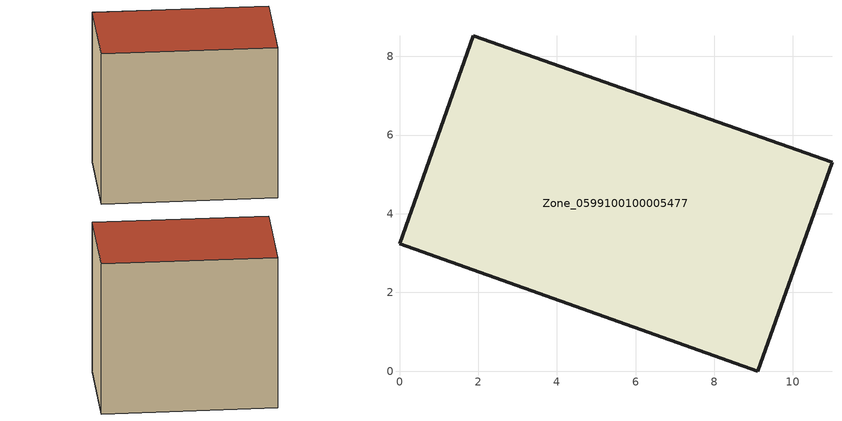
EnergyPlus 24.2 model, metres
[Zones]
Zone_0599100100005477
 floor ground (C_G): 1.88,8.52 10.99,5.31 9.11,0 0,3.23 z0.53
 wall outside (C_F): 10.99,5.31 1.88,8.52 0,3.23 9.11,0 10.99,5.31 z0.53:9.49
 roof outside (C_R): 0,3.23 9.11,0 10.99,5.31 1.88,8.52 z9.49
[BUILDING]
Pand.0599100100005477: North Axis=0; Terrain=City; Loads Convergence Tolerance Value=0.04; Temperature Convergence Tolerance Value=0.4; Solar Distribution=FullExterior; Maximum Number of Warmup Days=25; Minimum Number of Warmup Days=1
[Site:Location]
Rotterdam.The.Hague.AP_ZH_NLD Design_Conditions: Latitude=51.96; Longitude=4.45; Time Zone=1; Elevation=-4.5
[SITE:GROUNDTEMPERATURE:BUILDINGSURFACE]
18, 18, 18, 18, 18, 18, 18, 18, 18, 18, 18, 18
[MATERIAL] Thermal Absorptance=0.9; Solar Absorptance=0.7; Visible Absorptance=0.7
Name | Roughness | Thickness | Conductivity | Density | Specific Heat
G.TI.2006-2014 | MediumSmooth | 0.15 | 0.06 | 540 | 1210
F.TI.2006-2014 | Rough | 0.3 | 0.12 | 1920 | 840
R.TI.2006-2014 | MediumRough | 0.2 | 0.08 | 1500 | 1000
[CONSTRUCTION]
C_G: G.TI.2006-2014
C_F: F.TI.2006-2014
C_R: R.TI.2006-2014
[ZONE]
Zone_0599100100005477: Type=1; Multiplier=1; Ceiling Height=Autocalculate; Volume=Autocalculate; Floor Area=autocalculate; Part of Total Floor Area=Yes
[ZONEINFILTRATION:DESIGNFLOWRATE]
Infil_Zone_0599100100005477: Zone or ZoneList or Space or SpaceList=Zone_0599100100005477; Schedule=AlwaysOn; Design Flow Rate Calculation Method=Flow/Area; Flow Rate per Floor Area=0.0015; Constant Term Coefficient=1; Temperature Term Coefficient=0; Velocity Term Coefficient=0; Velocity Squared Term Coefficient=0
[HVACTEMPLATE:ZONE:IDEALLOADSAIRSYSTEM]
Zone_0599100100005477: Maximum Heating Supply Air Temperature=50; Minimum Cooling Supply Air Temperature=13; Maximum Heating Supply Air Humidity Ratio=0.0156; Minimum Cooling Supply Air Humidity Ratio=0.0077; Heating Limit=NoLimit; Cooling Limit=NoLimit; Dehumidification Control Type=ConstantSensibleHeatRatio; Cooling Sensible Heat Ratio=0.7; Dehumidification Setpoint=60; Humidification Control Type=None; Humidification Setpoint=30; Outdoor Air Method=None; Outdoor Air Flow Rate per Person=0.00944; Outdoor Air Flow Rate per Zone Floor Area=0; Outdoor Air Flow Rate per Zone=0; Demand Controlled Ventilation Type=None; Outdoor Air Economizer Type=NoEconomizer; Heat Recovery Type=None; Sensible Heat Recovery Effectiveness=0.7; Latent Heat Recovery Effectiveness=0.65
[ZONECONTROL:THERMOSTAT]
ThermostatControl_Zone_0599100100005477: Zone or ZoneList=Zone_0599100100005477; Control Type Schedule=DualSetpointControlType; Control 1=Thermostat_Zone_0599100100005477; Temperature Difference Between Cutout And Setpoint=0
[THERMOSTATSETPOINT:DUALSETPOINT]
Thermostat_Zone_0599100100005477: Heating Setpoint Temperature Schedule=HeatingSetpoint_Zone_0599100100005477; Cooling Setpoint Temperature Schedule=CoolingSetpoint_Zone_0599100100005477
[SCHEDULE:COMPACT]
HeatingSetpoint_Zone_0599100100005477: Through: 12/31, For: AllDays, Until: 24:00, 21
CoolingSetpoint_Zone_0599100100005477: Through: 12/31, For: AllDays, Until: 24:00, 24
DualSetpointControlType: Through: 12/31, For: AllDays, Until: 24:00, 4
AlwaysOn: Through: 12/31, For: AllDays, Until: 24:00, 1
